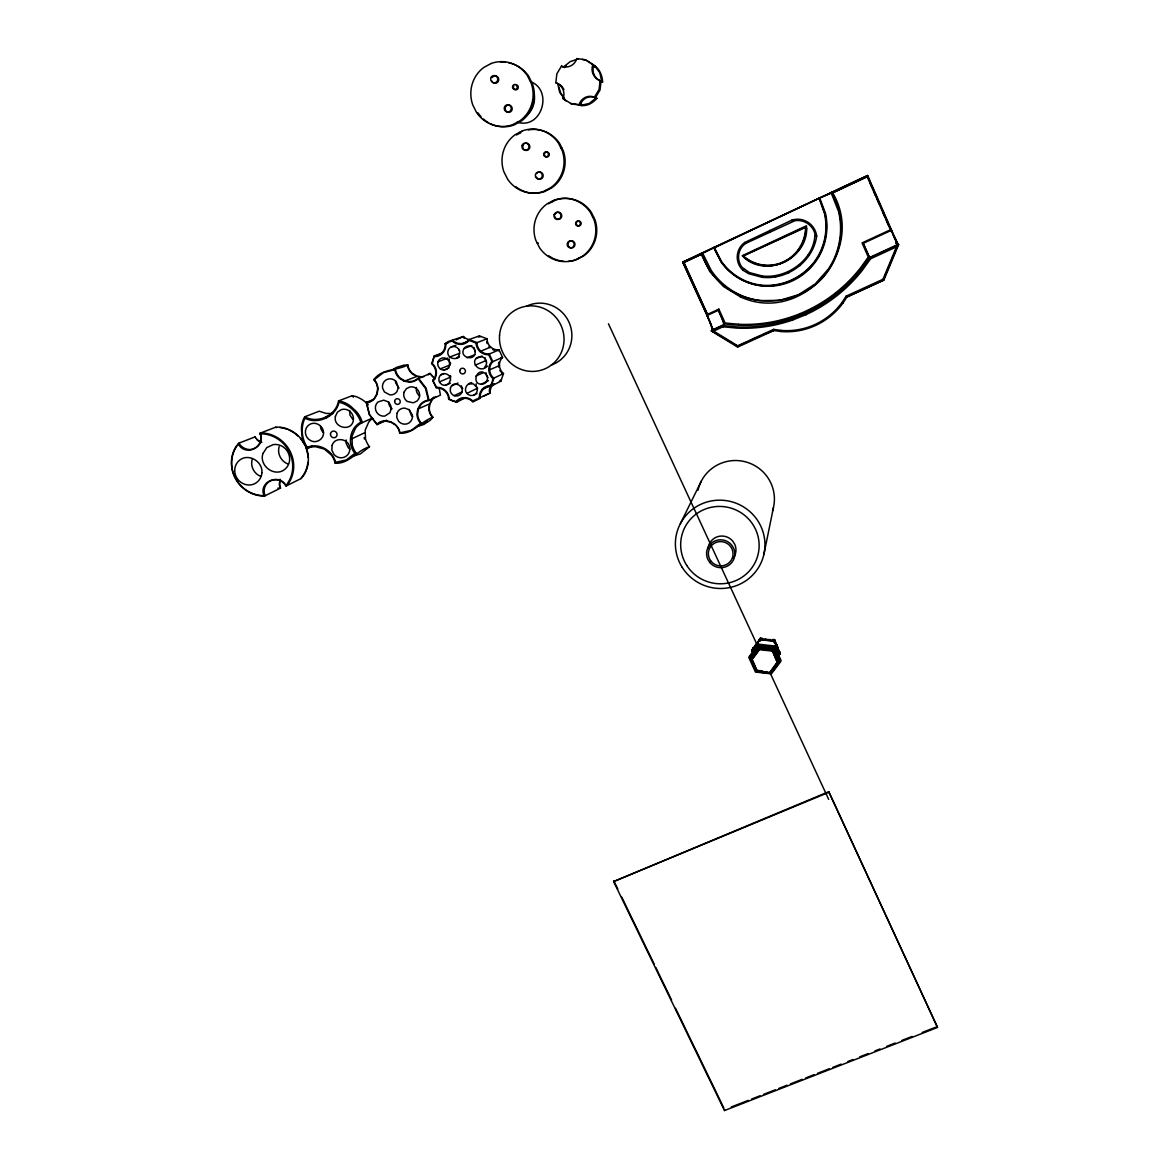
<?xml version="1.0" encoding="UTF-8"?>
<svg xmlns="http://www.w3.org/2000/svg" width="1169" height="1169" viewBox="0 0 1169 1169"><rect width="100%" height="100%" fill="white"/><g stroke="black" fill="none" stroke-linecap="round" stroke-linejoin="round"><path stroke-width="1.5" d="M777.59 653.369L777.385 652.185M937.523 1027.434L828.748 791.691L613.623 881.572L724.502 1110.55L937.523 1027.434L828.748 791.691M778.612 655.224C779.971 656.247 777.137 653.442 778.627 656.13L778.174 654.406L778.408 656.291M778.656 654.976L778.233 653.515L778.963 655.648M418.327 378.712L430.031 373.408L434.868 379.004M779.08 655.561L778.13 654.508L778.174 656.627M737.61 347.105L737.697 345.819L773.659 329.337L773.498 330.476L780.834 331.499A70.184 69.19 -71.3 0 0 842.981 303.049L847.13 296.736L846.166 296.108L842.06 302.406A69.044 68.065 -71.3 0 1 780.921 330.389L773.644 329.38L773.82 330.52L737.61 347.105L711.278 330.9L713.163 329.073M778.7 655.327L778.408 653.866M428.965 405.775L428.818 408.317A14.306 13.809 54.7 0 0 431.069 415.609L432.895 417.304L430.236 420.27L423.558 424.566L417.479 426.437M349.663 410.494L349.999 415.141L352.585 419.087M432.705 380.378L436.592 387.334L437.776 387.304A11.909 11.5 55.5 0 1 449.115 397.752L449.203 398.95L452.491 400.689L456.085 401.537L456.874 400.675A11.895 11.515 54.5 0 1 471.94 400.163L472.802 401.727A11.164 10.813 54.5 0 0 456.465 402.268L448.648 399.33A11.179 10.784 55.5 0 0 436.358 388.006L432.705 380.378A11.222 10.813 57.8 0 0 431.624 363.749L434.283 355.873A11.266 10.872 60.3 0 0 445.111 343.657L448.589 341.392L463.435 336.497A10.974 10.623 62.4 0 0 468.652 339.536M333.004 413.534L325.99 413.402L319.225 411.196L304.7 416.822L304.919 418.21C300.521 427.328 301.631 438.916 307.228 447.289L307.155 448.355A20.414 19.42 51.3 0 1 315.776 446.748L324.397 449.115L331.338 455.004A20.414 19.42 51.3 0 1 335.182 463.231C349.21 464.093 356.998 450.328 369.521 446.748A19.931 19.128 52.9 0 1 365.502 438.857L365.196 430.104L368.659 422.243A19.931 19.128 52.9 0 1 372.779 418.268M780.834 331.499L780.921 330.389M460.937 344.387L468.608 340.939M761.998 639.56L762.217 638.245L760.449 638.04L759.412 639.428C759.134 642.775 759.134 637.996 760.23 640.787L759.412 639.428M765.534 640.115L765.71 638.975M769.1 640.364L769.246 639.37M772.651 640.758L772.841 639.443L774.609 639.648L775.325 641.24C774.594 644.528 775.968 639.911 774.243 642.38L774.872 643.768M772.724 640.261L762.144 638.727M724.502 1110.55L724.605 1109.6M772.738 640.101L774.506 640.305L780.205 653.719C778.291 657.431 778.846 651.294 777.867 653.997L775.325 648.327L777.224 652.17M779.153 655.108L780.366 652.36M777.37 662.531L772.271 650.446L759.543 649L751.915 659.637L757.117 671.05L769.83 672.511L777.37 662.531L772.271 650.446M778.452 653.544L778.992 655.414L778.189 653.866M778.13 654.508L778.203 653.763M777.356 652.141L777.443 653.617L776.362 651.133M778.013 647.991L776.771 647.977C778.934 646.53 777.546 650.592 778.159 647.933L776.727 644.747L775.5 645.171C777.502 643.374 776.172 647.378 776.581 644.806M775.807 648.693L775.938 649.438M780.161 654.085L774.609 639.648M761.954 277.272C787.292 280.341 813.2 261.491 816.707 236.021A19.756 19.42 -70.5 0 0 808.042 222.285L805.616 220.956A19.756 19.42 -70.5 0 0 792.056 220.05L744.77 242.451A17.813 17.564 -78.5 0 0 743.002 270.273L748.832 273.765L761.954 277.272L762.159 275.972C786.869 279.143 814.881 259.313 814.939 233.625A18.47 18.163 -70.5 0 0 807.37 223.367L805.105 222.11A18.47 18.163 -70.5 0 0 794.964 220.693L745.544 243.473A16.541 16.308 -78.5 0 0 742.081 267.35L749.373 272.567L762.159 275.972M757.117 671.05L752.778 660.602M778.437 654.698L778.642 653.807M759.543 649L759.382 649.716L608.464 323.798M752.573 652.097L751.857 650.505L760.449 638.04M279.186 446.558C276.995 453.455 281.028 461.346 287.749 463.888M755.174 645.317L755.116 646.413L757.264 642.541L758.389 643.228C756.913 641.021 757.001 645.2 757.395 642.629L760.347 638.698L762.115 638.902M754.706 648.123L753.143 647.758L752.894 649.116L755.306 645.42M346.156 439.953L346.126 443.329L348.187 447.552A9.074 8.68 52.6 0 0 349.926 449.144M751.857 650.505L753.143 647.758M452.403 340.968L452.549 340.15A11.295 10.93 61.8 0 0 468.988 339.551L476.864 342.517A11.281 10.945 61.4 0 0 489.212 353.944L492.836 361.616A11.237 10.916 58.7 0 0 493.829 378.288L491.112 386.15A11.193 10.872 55.6 0 0 480.225 398.278L472.802 401.727L480.123 397.884M416.515 387.494L416.266 388.78A7.92 7.628 56.3 0 0 419.686 395.911M433.378 380.612L434.152 379.735A11.953 11.529 57.8 0 0 433.158 364.392L432.267 363.559L434.283 355.873L442.408 352.95M487.955 377.631L486.056 374.314C477.23 365.137 470.23 385.478 482.665 384.192A6.137 5.947 57.6 0 0 486.056 374.328L485.968 372.779M434.605 356.633L435.789 356.574A12.011 11.588 60.3 0 0 445.784 345.308L445.725 344.095L448.779 342.108L452.271 341.012L453.177 341.83A12.041 11.646 61.8 0 0 468.331 341.275L468.988 339.551L479.407 335.912L487.049 338.791A10.959 10.653 62 0 0 499.046 349.882L502.568 357.349L491.141 362.375A11.968 11.632 58.7 0 0 492.061 377.748L492.938 378.581L492.193 382.219L490.556 385.507L489.358 385.565A11.924 11.573 55.6 0 0 479.334 396.744L479.392 397.942L472.846 400.982M500.902 357.772L502.568 357.349A10.916 10.623 59.3 0 0 503.503 373.554L500.873 381.196L491.112 386.15L490.556 385.507M763.839 554.647L773.425 507.653M279.99 479.217L279.42 485.193L280.487 488.101L265.115 495.773L261.067 495.89A32.191 30.467 51.8 0 1 236.313 446.149L238.929 443.139L255.09 436.87A11.953 11.325 53.7 0 0 261.827 442.393M435.92 396.569A13.575 13.107 54.7 0 0 432.282 399.564L429.973 403.7L429.271 408.449A13.575 13.107 54.7 0 0 432.895 417.304C421.03 421.132 413.388 434.181 399.813 433.217A13.911 13.356 52.8 0 0 395.005 424.639L390.724 422.097L385.902 421.205A13.911 13.356 52.8 0 0 377.061 424.639L369.316 414.688L366.306 402.487A13.999 13.414 56.3 0 0 374.606 397.913L376.959 393.646L377.645 388.766A13.999 13.414 56.3 0 0 373.875 379.604C381.883 368.556 396.773 370.734 407.762 365.035A13.663 13.166 58.6 0 0 412.467 373.452L416.632 375.95L421.366 376.813A13.663 13.166 58.6 0 0 423.733 376.579M372.853 399.813L366.306 402.487L368.63 402.487A14.496 13.882 56.3 0 0 374.767 398.308L377.207 393.895L377.908 388.839A14.496 13.882 56.3 0 0 375.6 381.445L373.875 379.604M374.285 379.72L383.461 372.575L395.443 369.462A14.057 13.531 58.1 0 0 400.28 378.128L404.576 380.699L409.428 381.576A14.057 13.531 58.1 0 0 418.341 378.084L426.101 388.137L429.052 400.397L426.334 400.558A14.452 13.94 54.2 0 0 420.153 404.752L417.698 409.15L416.968 414.206A14.452 13.94 54.2 0 0 419.247 421.556L421.337 423.222A13.955 13.473 54.2 0 1 417.611 414.118L418.327 409.238L420.694 404.985A13.955 13.473 54.2 0 1 429.052 400.397L440.421 395.107L439.12 387.889M892.4 232.09L891.596 230.235L863.204 243.357L869.283 257.151A150.962 147.513 -79.6 0 1 724.561 323.828L723.026 326.765L736.762 328.094A154.586 151.035 -79.8 0 0 792.728 319.999L806.011 314.636A154.586 151.035 -79.8 0 0 862.298 270.36L870.598 258.802L896.462 246.893L898.654 244.584L896.214 243.357M805.982 312.021L805.996 314.666L805.543 313.584A153.358 149.837 -79.8 0 0 861.392 269.63L869.838 257.852L898.654 244.584L883.866 280.107L846.941 297.014L846.181 296.137L882.99 279.259L896.448 246.878M394.888 370.018L395.429 372.122A14.554 13.999 58.1 0 0 399.798 378.566L404.24 381.211L409.267 382.131A14.554 13.999 58.1 0 0 416.485 380.057L418.341 378.084M300.93 478.603L303.502 475.695A31.315 29.678 52.1 0 0 305.051 445.097A31.315 29.678 52.1 0 0 279.523 427.109L275.563 427.226L259.956 433.261C264.165 441.897 254.959 452.432 245.855 448.838A12.289 11.617 53.4 0 1 238.929 443.139L236.416 446.675A31.592 29.883 51.8 0 0 260.716 495.481L265.115 495.773A12.201 11.558 50.2 0 1 264.852 487.035C266.839 481.365 273.575 478.369 279.186 480.371A12.201 11.558 50.2 0 1 286.084 486.041L300.93 478.603L303.282 475.198A30.686 29.093 52.1 0 0 306.629 468.301M368.337 404.795A31.49 30.087 53.7 0 0 356.15 396.612L352.205 395.692L338.572 400.894C335.927 415.726 317.807 423.996 304.7 416.822A24.315 23.175 53.6 0 0 301.777 432.749A24.301 23.161 53.3 0 0 307.155 448.355L311.962 446.193M372.005 418.268L362.273 422.608A24.33 23.234 53.7 0 0 353.17 408.653A24.344 23.234 53.9 0 0 338.572 400.894L338.995 402.194C335.883 416.763 318.1 424.888 304.919 418.21M452.271 341.012L452.549 340.15M776.669 652.609L777.341 652.93M498.652 350.875L499.046 349.882L487.531 354.748A12.011 11.661 61.3 0 1 476.148 344.212L476.061 342.999L469.134 340.398M392.097 370.178L396.101 367.563L403.743 365.166L407.762 365.035L407.966 367.534A14.393 13.867 58.6 0 0 412.277 373.905L416.675 376.535L404.24 381.211M714.171 247.331L721.492 261.461A58.567 57.544 -76.1 0 0 760.975 285.104C782.309 287.34 803.614 277.272 815.83 259.723A58.567 57.544 -76.1 0 0 824.466 213.416L819.191 198.175L713.967 247.96L721.054 261.871A59.371 58.333 -76 0 0 792.538 280.823A59.371 58.333 -76 0 0 825.446 213.182L819.79 198.233M884.392 277.594L897.924 245.095L896.944 244.599M399.813 433.217L399.462 430.747A14.393 13.823 52.8 0 0 395.107 424.376L390.68 421.746L385.682 420.825A14.393 13.823 52.8 0 0 378.522 422.857L377.061 424.639L386.632 420.182M335.182 463.231L335.605 462.354C332.829 450.416 318.742 442.452 307.228 447.289M680.387 523.639L701.415 480.927M464.093 348.479C458.058 357.875 476.747 362.302 474.979 351.021A6.166 5.962 60.1 0 0 465.13 347.31L464.093 348.479L471.838 345.571M805.879 226.698L806.113 228.744A38.577 37.905 -76.1 0 1 744.405 257.487L743.016 255.996L744.697 257.092A38.066 37.408 -76.1 0 0 805.529 228.759L805.426 227.487L743.016 255.996L805.923 226.684L806.055 228.759A38.519 37.846 -76.1 0 1 744.551 257.414L743.163 255.923M713.105 329.892L711.936 331.236L731.429 342.561M407.221 365.795L407.762 365.035M751.974 649.818L753.157 648.532M751.784 650.855L760.171 639.706L774.375 641.313M751.915 659.637L759.441 649.643L772.183 651.089M777.458 661.873L769.889 672.423L828.675 799.377M770.751 672.511L779.299 661.216L773.41 648.254L758.973 646.618L750.469 657.928L755.627 669.252M772.534 671.415L780.95 660.295L774.462 646.004L758.535 644.192L749.154 656.686L751.316 661.435M743.002 270.273L743.849 269.25M593.837 65.186L585.479 59.751L576.814 58.596A12.07 11.573 86.6 0 1 561.471 66.136L556.868 73.779L555.816 82.736A11.968 11.515 84.1 0 1 563.122 98.664L571.539 103.924L580.116 105.078A11.909 11.5 86.2 0 1 595.386 97.655L600.004 90.057L601.085 81.143A12.011 11.558 88.8 0 1 593.837 65.186L586.487 60.364M563.356 67.144L570.18 61.636L575.703 59.794M564.306 67.641L566.234 65.42M570.487 103.486L579.093 104.655A11.953 11.544 86.2 0 1 594.422 97.188L599.054 89.56L600.135 80.603A12.055 11.602 88.7 0 1 592.858 64.602M580.847 105.385C586.765 106.627 593.121 102.784 596.906 98.371L596.073 97.977L589.249 103.442L580.847 105.385A9.659 9.308 84.9 0 0 580.511 103.617M238.52 444.264C245.578 457.225 266.883 446.529 259.956 433.261L264.019 433.129A32.191 30.467 51.8 0 1 290.263 451.614A32.191 30.467 51.8 0 1 288.714 483.045L286.084 486.041L287.837 482.87A31.592 29.883 51.8 0 0 289.342 452.038A31.592 29.883 51.8 0 0 263.595 433.889L260.117 433.86M354.894 453.397C347.135 443.957 349.663 427.898 360.812 422.257L362.273 422.608A20.501 19.639 52.5 0 0 355.522 428.19L351.957 436.271L352.293 445.257A20.501 19.639 52.5 0 0 356.428 453.367L354.894 453.397L346.258 459.958L335.605 462.354M369.521 446.748L360.315 453.923L354.295 455.778M420.548 423.28L411.356 430.338L399.988 432.837M484.521 367.373L485.573 366.204A6.152 5.962 59.2 0 0 481 356.574C467.337 358.109 478.516 375.644 487.488 366.029M867.077 176.198L867.661 175.482L891.582 230.249M683.207 262.104L867.661 175.482L682.681 262.061L707.04 315.542A15.387 1.286 65.6 0 1 712.272 328.942M867.544 176.154L832.08 192.578M775.325 641.24L774.243 642.38L775.135 641.62M713.689 331.046L711.278 330.9L722.866 325.567L736.85 326.911A153.358 149.837 -79.8 0 0 792.363 318.874L805.543 313.584L806.011 314.636M479.991 351.562L490.659 347.018L490.118 347.719A11.997 11.646 62 0 1 488.963 346.492M777.166 653.456L777.327 652.594M718.847 309.127L725.131 323.009L738.399 324.266M740.445 296.897L723.377 286.434L709.817 271.573L701.239 254.345L683.821 262.499L707.435 314.403L718.862 309.113M486.216 339.361L487.049 338.791L476.061 342.999M524.764 116.754C532.26 112.166 535.592 102.653 534.218 94.178M456.188 339.901L463.435 336.497L464.108 338.279M456.421 358.123C460.557 356.282 460.805 350.042 457.123 347.588A6.166 5.962 59.9 0 0 447.771 351.986C447.347 358.269 455.179 360.403 459.563 356.91M471.779 382.555C466.11 383.286 462.909 390.928 468.038 394.45A6.123 5.933 56.4 0 0 477.361 390.11L476.762 387.012M423.499 423.748L427.416 421.235M711.307 270.609L702.715 253.322L701.882 253.673L714.727 247.229L713.777 247.521L721.127 261.724A59.02 57.982 -76.1 0 0 760.917 285.557C782.412 287.808 803.877 277.667 816.196 259.971A59.02 57.982 -76.1 0 0 824.905 213.313L819.191 198.175M798.485 294.72L815.144 284.009L828.339 269.089A72.069 70.827 -75.8 0 0 838.494 211.326L831.086 192.651L831.963 192.198M575.82 224.58L575.616 223.966A2.499 2.426 78 0 1 580.189 222.446L580.394 223.06A2.499 2.426 78 0 1 575.82 224.58L575.806 224.55M516.45 134.976L520.03 133.091M548.349 203.815L555.494 200.118A31.578 30.745 76.5 0 1 591.295 212.305L594.963 219.684A31.578 30.745 76.5 0 1 583.433 256.084L576.302 259.737A31.578 30.745 76.5 0 1 568.455 261.374M474.015 395.049L476.996 393.529M491.448 385.332L482.256 389.233M516.99 85.936L517.356 86.491A2.557 2.455 82 0 1 512.753 88.07L512.548 87.441A2.557 2.455 82 0 1 517.151 85.848L517.166 85.878M464.108 398.41L456.465 402.268L456.085 401.537M466.899 393.412L477.58 388.137M481.16 384.25L488.496 380.656M503.503 373.554L492.938 378.581M454.186 395.707L462.076 391.893M701.283 253.366L702.248 253.556M714.42 247.317L715.209 247.287M351.664 438.872L364.903 432.647M684.055 262.031L682.871 262.426L707.26 315.44A15.402 1.286 65.6 0 1 712.491 328.84M686.013 260.935L702.408 253.264M819.893 198.482L818.797 198.365L831.276 193.148M740.415 296.911C802.445 325.201 866.916 250.78 832.693 192.827L867.193 176.68L890.427 229.796L862.05 242.918L868.26 257.048L860.267 268.183A150.041 146.607 -79.6 0 1 738.384 324.266M701.268 254.331L683.85 262.484L707.45 314.388M832.693 192.827L867.193 176.68M890.72 230.278L891.918 231.93M718.409 310.282L707.011 315.557A14.992 1.257 65.6 0 1 712.213 330.009L723.699 324.704A15.007 1.154 65.7 0 0 718.409 310.282L724.561 323.828M896.112 243.152L898.157 244.336L869.561 257.501L863.204 243.357M896.944 243.444L896.214 243.459M897.471 243.707L897.485 243.181M475.841 376.053L483.294 372.648M738.019 346.126L747.532 341.772M750.703 340.311L760.215 335.956M763.386 334.509L773.191 330.783M451.672 385.931L458.014 383.037M445.608 385.302L450.445 383.154M439.412 381.912L450.883 376.959A5.816 5.626 57.8 0 1 450.416 375.527M475.184 365.181L485.646 360.71L486.479 362.025M831.773 192.987L831.554 192.374A72.829 71.572 -75.8 0 1 837.545 251.335C817.672 316.141 722.749 318.26 701.648 253.191L702.014 253.074M775.062 647.202L775.588 648.78M776.289 650.505L774.696 647.962L775.646 649.175L775.018 647.743L775.398 648.488M775.471 648.444L775.047 647.728M775.602 650.271L777.283 652.127L776.304 649.745M775.471 650.139C777.531 648.722 774.886 651.513 776.567 650.636M776.859 651.484L776.874 651.25M779.416 651.513L780.293 653.047L779.109 654.333M778.335 653.763L779.007 655.02M440.684 375.015L443.942 373.656M613.623 881.572L828.733 792.334M476.119 358.532L482.081 356.077M444.045 369.974L448.911 368.001M328.796 415.974L325.698 417.216L325.859 418.254M440.289 368.863L450.109 364.933M467.132 357.743L474.775 354.704M731.37 1106.955L748.262 1100.365M751.638 1099.05L760.084 1095.748M763.459 1094.432L775.281 1089.815M778.656 1088.5L787.102 1085.212M790.478 1083.897L802.299 1079.279M805.675 1077.964L814.121 1074.662M817.496 1073.347L829.318 1068.729M832.708 1067.414L841.154 1064.111M847.905 1061.481L852.975 1059.509M859.726 1056.864L868.172 1053.576M874.923 1050.931L879.994 1048.958M886.745 1046.328L895.191 1043.026M901.942 1040.395L912.083 1036.435M922.209 1032.475L935.726 1027.215M449.831 356.998L459.446 353.359M437.98 361.805L447.873 358.065M451.117 347.003L455.91 345.308M448.282 342.575L445.111 343.657L445.725 344.095M683.105 261.871L684.274 261.476M468.74 383.987L473.328 383.841L477.536 388.093M483.045 396.335L490.279 392.989A10.872 10.565 56.2 0 1 493.946 383.578M779.65 300.375L798.5 294.705M578.041 258.524L579.035 258.334M537.272 243.21L538.427 243.094M488.817 370.164L499.441 365.59L498.564 365.561A11.938 11.617 59.3 0 0 498.783 367.212M277.871 488.174L280.487 488.101A11.865 11.252 50.5 0 1 280.253 479.597M592.61 216.864L593.56 216.85M815.451 236.036L816.707 236.021M779.665 300.36L760.069 300.608A72.069 70.827 -75.8 0 1 711.337 270.594M551.636 201.492L552.747 201.536M546.303 189.992L547.443 190.079M760.23 639.355L774.419 640.963M757.234 670.378L762.67 671.006M763.562 671.678L767.156 672.102M417.698 409.15L429.973 403.7L431.989 398.95A14.306 13.809 54.7 0 1 433.757 397.197M582.206 59.4L585.055 60.043M517.283 122.175C541.568 129.905 553.668 90.393 530.492 81.596M560.799 147.776L561.88 148.039M338.995 402.194C348.976 404.532 357.582 412.555 360.812 422.257M519.606 132.345L520.863 132.667M479.392 397.942L490.279 392.989L489.329 391.352A11.895 11.558 56.2 0 1 490.454 386.559M897.456 244.847L898.333 245.256L897.354 244.759M563.122 98.664L566.38 101.162M579.093 104.655L580.116 105.078M275.563 427.226L276.629 427.693M555.816 82.736L556.941 83.262A11.924 11.471 84.1 0 1 563.911 89.575M594.422 97.188L595.386 97.655M561.471 66.136L562.581 66.721A12.026 11.529 86.6 0 0 564.086 67.232M600.135 80.603L601.085 81.143M600.048 81.859A9.703 9.352 87.8 0 1 601.757 81.509L602.576 81.976C602.415 75.824 599.682 69.205 594.539 65.625A9.761 9.381 87.9 0 1 593.18 66.779M576.814 58.596L577.866 59.21M737.697 345.819L713.66 331.09L723.056 326.736L723.158 325.596L723.026 326.765L722.866 325.567M734.38 344.373L737.332 346.199M842.06 302.406L842.981 303.049M808.32 254.579L809.343 255.31M870.584 258.787L868.976 256.771M256.785 439.529L259.197 441.502M776.055 650.826L775.778 649.672M376.886 424.128L369.536 414.571L366.598 402.94M399.024 388.123L395.721 383.037A7.92 7.628 56.9 0 1 395.575 380.992M432.778 376.579L430.031 373.408A13.663 13.166 58.6 0 1 428.146 374.854M418.151 378.785L425.501 388.415L428.395 400.105M564.992 99.453L559.688 92.366L557.745 83.627M594.539 65.625L599.843 72.741L601.757 81.509M501.793 373.13L502.538 373.832M775.909 650.242L776.611 651.571M882.99 279.259L883.866 280.107M778.174 654.26L779.051 655.444M775.719 649.263L774.915 646.355L776.011 650.081M759.485 639.852L760.23 640.787M352.205 395.692L353.403 397.197M799.377 264.632L800.166 265.641M285.733 485.267C278.967 472.89 258.305 482.11 263.946 495.393M744.77 242.451L745.544 243.473M488.73 354.718L491.93 361.484M475.33 351.708L473.913 347.368M563.794 97.831L560.652 92.789L558.855 87.076M338.572 400.894L339.273 402.092M778.233 654.698L778.203 654.961M897.412 244.058L867.237 175.686M897.076 242.348L897.646 243.517M613.871 880.841L617.817 889.01M621.776 897.193L654.202 964.177M655.794 967.45L671.605 1000.123M675.565 1008.292L723.816 1107.964M500.361 380.13L500.873 381.196A10.872 10.565 56.2 0 0 499.368 381.269M897.222 242.67L896.009 240.083M896.711 241.603L895.381 238.71M479.918 336.993L479.407 335.912A10.974 10.623 62.4 0 1 478.399 337.023M894.68 237.19L895.469 238.929M752.763 664.606L755.656 670.933M894.753 237.365L893.174 233.829M847.613 296.678L883.165 280.385M892.385 232.047L893.204 233.917M778.744 656.087L778.32 655.137L778.919 656.393M869.999 182.875L872.147 187.785M873.579 191.058L875.713 195.954M877.145 199.227L879.293 204.137M882.858 212.305L885.006 217.215M886.438 220.473L888.586 225.383M891.889 231.871L893.452 235.466M893.379 235.32L894.139 237.117M778.218 653.939L778.934 654.728M894.051 236.927L894.782 238.637M894.665 238.403L895.337 239.996M788.125 271.866L788.607 273.064M896.068 241.851L896.506 242.962M255.09 436.87L255.397 437.674M792.056 220.05L792.465 221.262M459.139 349.443L459.622 350.919M485.646 360.71L485.062 357.685M576.332 223.922L576.522 224.521A2.484 2.426 78 0 0 581.095 223.031L580.905 222.431A2.484 2.426 78 0 0 577.121 221.584M544.491 154.98L544.681 155.579A2.513 2.44 80.6 0 0 549.269 154.06L549.079 153.46A2.513 2.44 80.6 0 0 544.564 153.68M792.363 318.874L792.728 319.999M777.253 651.761L776.041 648.254L776.333 649.467M364.173 437.527L364.45 439.033M775.398 275.738L775.544 277.038M409.311 409.457L411.225 415.17A7.891 7.598 54.6 0 0 412.73 416.559M476.119 383.783L476.207 385.317M526.868 306.044A31.987 31.212 63.6 0 1 569.464 323.287A31.987 31.212 63.6 0 1 550.994 365.181M392.112 408.785A7.905 7.598 55.3 0 1 388.678 401.683M323.506 432.691A9.089 8.665 53.8 0 1 320.452 426.451M462.734 388.59A5.947 5.757 56.9 0 1 461.404 385.814M450.649 363.267A5.962 5.772 59.2 0 1 449.802 361.966M449.32 360.49A5.962 5.772 59.2 0 1 449.217 358.941M494.399 350.276A11.997 11.646 62 0 1 492.865 349.633M487.21 343.613A11.997 11.646 62 0 1 486.64 342.035M500.741 371.815A11.938 11.617 59.3 0 1 499.879 370.383M498.578 363.895A11.938 11.617 59.3 0 1 498.842 362.244M260.862 476.426A13.677 12.947 51.9 0 1 252.285 459.154M279.8 427.591A30.686 29.093 52.1 0 1 287.442 429.388M288.918 429.987A30.686 29.093 52.1 0 1 298.197 436.198M300.404 438.536A30.686 29.093 52.1 0 1 304.072 443.825M306.088 448.18A30.686 29.093 52.1 0 1 308.031 457.503M307.915 462.208A30.686 29.093 52.1 0 1 307.067 466.826M697.966 490.293A38.723 38.256 17.1 0 1 745.88 461.93A38.723 38.256 17.1 0 1 772.534 510.853M733.387 557.949A13.999 13.75 17.9 0 0 734.716 544.243L732.788 541.174A13.999 13.75 17.9 0 0 708.078 548.407M563.648 261.315A31.578 30.745 76.5 0 1 554.296 258.933M552.835 258.261A31.578 30.745 76.5 0 1 548.641 255.763M567.959 243.985A3.595 3.507 75.6 0 1 572.342 240.858A3.595 3.507 75.6 0 1 574.651 245.841A3.595 3.507 75.6 0 1 569.478 247.243M568.792 246.601A3.595 3.507 75.6 0 1 568.017 244.92M576.419 222.636A2.484 2.426 78 0 1 576.712 222.066M554.954 214.555A3.609 3.507 77.1 0 1 560.492 213.05A3.609 3.507 77.1 0 1 560.039 218.924A3.609 3.507 77.1 0 1 554.807 216.411M525.655 143.217A3.653 3.522 79.7 0 1 529.601 145.555A3.653 3.522 79.7 0 1 528.11 149.968A3.653 3.522 79.7 0 1 523.639 149.15M523.127 148.346A3.653 3.522 79.7 0 1 522.981 145.555M523.391 144.708A3.653 3.522 79.7 0 1 524.004 144.006M538.135 172.34A3.639 3.522 78.7 0 1 542.825 174.093A3.639 3.522 78.7 0 1 541.174 178.915A3.639 3.522 78.7 0 1 536.483 177.162M536.746 173.538A3.639 3.522 78.7 0 1 537.36 172.851M515.602 186.572A31.958 30.876 79.3 0 0 544.696 191.511L551.841 187.785A31.958 30.876 79.3 0 0 563.312 150.903L559.6 143.436A31.958 30.876 79.3 0 0 528.3 129.92M596.906 98.371A9.673 9.323 87.9 0 1 595.795 96.983M600.851 82.312A9.673 9.323 87.9 0 1 602.576 81.976M596.073 97.977A9.703 9.352 87.8 0 1 594.963 96.574M595.372 66.136A9.717 9.337 88 0 1 594.013 67.276M581.388 103.983A9.63 9.279 84.9 0 1 581.724 105.765M492.251 77.461A3.697 3.536 81.2 0 1 497.161 76.54A3.697 3.536 81.2 0 1 498.111 81.684A3.697 3.536 81.2 0 1 493.186 82.604M492.5 81.947A3.697 3.536 81.2 0 1 491.988 81.143M513.819 85.878A2.543 2.44 82.1 0 0 513.454 87.792L513.644 88.391A2.543 2.44 82.1 0 0 518.247 86.842L518.057 86.228A2.543 2.44 82.1 0 0 516.011 84.767M506.352 105.882A3.682 3.536 80.6 0 1 511.701 106.861A3.682 3.536 80.6 0 1 509.918 112.151A3.682 3.536 80.6 0 1 505.198 109.345M505.14 108.381A3.682 3.536 80.6 0 1 505.739 106.598M490.235 123.651A32.337 31.008 81 0 0 513.892 125.025L521.067 121.24A32.337 31.008 81 0 0 532.465 83.89L528.709 76.336A32.337 31.008 81 0 0 508.603 62.761M488.788 122.877A32.337 31.008 81 0 1 483.411 119.048M481.043 116.739A32.337 31.008 81 0 1 477.931 112.808M500.478 62.308A32.337 31.008 81 0 1 505.359 62.322M323.477 432.165C324.295 438.886 316.331 443.986 310.53 440.552A9.352 8.899 53.4 0 1 309.303 424.639C315.002 420.84 323.17 425.516 323.477 432.165M335.43 416.339C332.712 427.518 351.314 432.355 353.316 420.548A9.381 8.957 54.2 0 0 341.363 409.588L337.476 412.116L335.43 416.339M263.01 453.397C258.51 465.773 275.08 478.019 285.178 469.017A14.116 13.37 52.1 0 0 288.158 452.608A14.116 13.37 52.1 0 0 273.108 444.629L266.824 447.581L263.01 453.397M261.914 472.641C261.651 478.574 257.122 483.864 251.233 484.843A14.086 13.297 51.6 0 1 236.255 476.879A14.086 13.297 51.6 0 1 239.148 460.557C248.003 452.666 262.893 461.229 261.914 472.641M806.712 228.759C806.727 260.176 764.044 278.894 742.213 255.719L806.449 225.778L806.698 228.759M332.098 445.374L331.835 450.109L333.969 454.449A9.352 8.928 52.2 0 0 349.619 447.157C348.391 438.433 334.699 436.578 332.098 445.374M391.162 408.945L389.876 412.832L384.849 416.076A8.139 7.803 54.9 0 1 378.011 401.946L383.739 400.163L387.626 401.625A8.139 7.803 54.9 0 1 391.162 408.945M398.293 387.64L396.978 391.542A8.168 7.847 56.5 0 1 389.876 394.874L384.426 391.966L382.584 388.166A8.168 7.847 56.5 0 1 396.306 381.722L398.293 387.64M397.007 413.329L396.744 417.465L398.585 421.249A8.125 7.818 54.2 0 0 412.292 414.863L408.902 409.647L405 408.171A8.125 7.818 54.2 0 0 397.913 411.488L397.007 413.329M404.138 392.039L403.729 394.085A8.154 7.847 55.9 0 0 407.265 401.42L413.241 402.823L416.924 401.099A8.154 7.847 55.9 0 0 410.1 386.91L406.403 388.649L404.138 392.039M449.641 364.538C449.539 369.755 442.247 371.947 439.149 367.811A6.152 5.933 58.7 0 1 442.496 357.933C446.295 357.246 449.948 360.724 449.641 364.538M450.489 380.027L448.501 384.031L444.264 385.361A5.991 5.787 57.3 0 1 439.792 376.009C442.919 371.041 451.161 374.372 450.489 380.027M450.46 387.903L450.255 391.031A6.123 5.918 56.3 0 0 460.06 394.713C467.498 388.356 453.791 378.522 450.46 387.903M758.36 645.244L748.949 657.752L755.466 672.043L771.379 673.87L780.819 661.391L774.316 647.056L758.36 645.244M758.842 647.436L750.308 658.775L756.211 671.737L770.634 673.388L779.197 662.078L773.293 649.087L758.842 647.436M544.009 155.36L543.673 154.819A2.528 2.44 80.5 0 1 548.261 153.271L548.466 153.899A2.528 2.44 80.5 0 1 543.877 155.448L544.038 155.36M491.185 63.477L483.966 67.334A32.469 31.125 80.9 0 0 472.744 104.889L476.514 112.414A32.469 31.125 80.9 0 0 512.621 124.674L519.825 120.875A32.469 31.125 80.9 0 0 531.252 83.364L527.482 75.795A32.469 31.125 80.9 0 0 491.185 63.477M522.382 130.884L515.178 134.683A32.089 30.993 79.2 0 0 503.883 171.755L507.624 179.193A32.089 30.993 79.2 0 0 543.541 191.424L550.731 187.698A32.089 30.993 79.2 0 0 562.231 150.669L558.504 143.159A32.089 30.993 79.2 0 0 522.382 130.884M554.398 200.074L547.209 203.786A31.709 30.862 76.4 0 0 535.84 240.376L539.537 247.74A31.709 30.862 76.4 0 0 575.28 259.927L582.454 256.259A31.709 30.862 76.4 0 0 594.027 219.728L590.33 212.305A31.709 30.862 76.4 0 0 554.398 200.074M769.655 230.527L770.166 231.681L769.655 230.527M508.004 104.742L507.083 104.786A3.682 3.536 80.6 0 0 507.492 112.078L508.413 112.034A3.682 3.536 80.6 0 0 508.004 104.742M539.099 171.901L538.178 171.945A3.639 3.522 78.7 0 0 538.558 179.149L539.479 179.105A3.639 3.522 78.7 0 0 539.099 171.901M571.013 240.829L570.092 240.858A3.595 3.507 75.5 0 0 570.457 247.989L571.363 247.945A3.595 3.507 75.5 0 0 571.013 240.829M709.817 562.508L707.859 559.41A14.16 13.911 18 0 1 731.619 544.988L733.577 548.1A14.16 13.911 18 0 1 709.817 562.508M499.543 335.445A32.951 32.118 62.9 0 0 545.675 368.513A32.951 32.118 62.9 0 0 550.014 312.006A32.951 32.118 62.9 0 0 499.543 335.445M394.64 401.245A2.879 2.776 55.4 0 0 398.702 404.123A2.879 2.776 55.4 0 0 398.994 399.213A2.879 2.776 55.4 0 0 394.64 401.245M330.462 434.079A3.419 3.259 53.2 0 0 335.269 437.469A3.419 3.259 53.2 0 0 335.576 431.682A3.419 3.259 53.2 0 0 330.462 434.079M459.768 370.792A2.893 2.806 58.2 0 0 463.83 373.685A2.893 2.806 58.2 0 0 464.166 368.732A2.893 2.806 58.2 0 0 459.768 370.792M682.228 567.403A44.875 44.086 18.4 0 0 759.762 565.401A44.875 44.086 18.4 0 0 718.526 500.186A44.875 44.086 18.4 0 0 682.228 567.403M686.685 565.328A39.293 38.606 18.4 0 0 754.589 563.531A39.293 38.606 18.4 0 0 718.438 506.44A39.293 38.606 18.4 0 0 686.685 565.328M711.176 561.383A12.377 12.143 18 0 0 732.276 558.124A12.377 12.143 18 0 0 718.657 541.729A12.377 12.143 18 0 0 711.176 561.383M554.164 214.57A3.624 3.522 77 0 0 558.139 219.377A3.624 3.522 77 0 0 560.17 213.503A3.624 3.522 77 0 0 554.164 214.57M522.105 145.365A3.668 3.536 79.6 0 0 526.108 150.231A3.668 3.536 79.6 0 0 528.125 144.269A3.668 3.536 79.6 0 0 522.105 145.365M491.287 77.081A3.712 3.551 81.2 0 0 493.976 82.882A3.712 3.551 81.2 0 0 497.409 77.622A3.712 3.551 81.2 0 0 491.287 77.081"/></g></svg>
